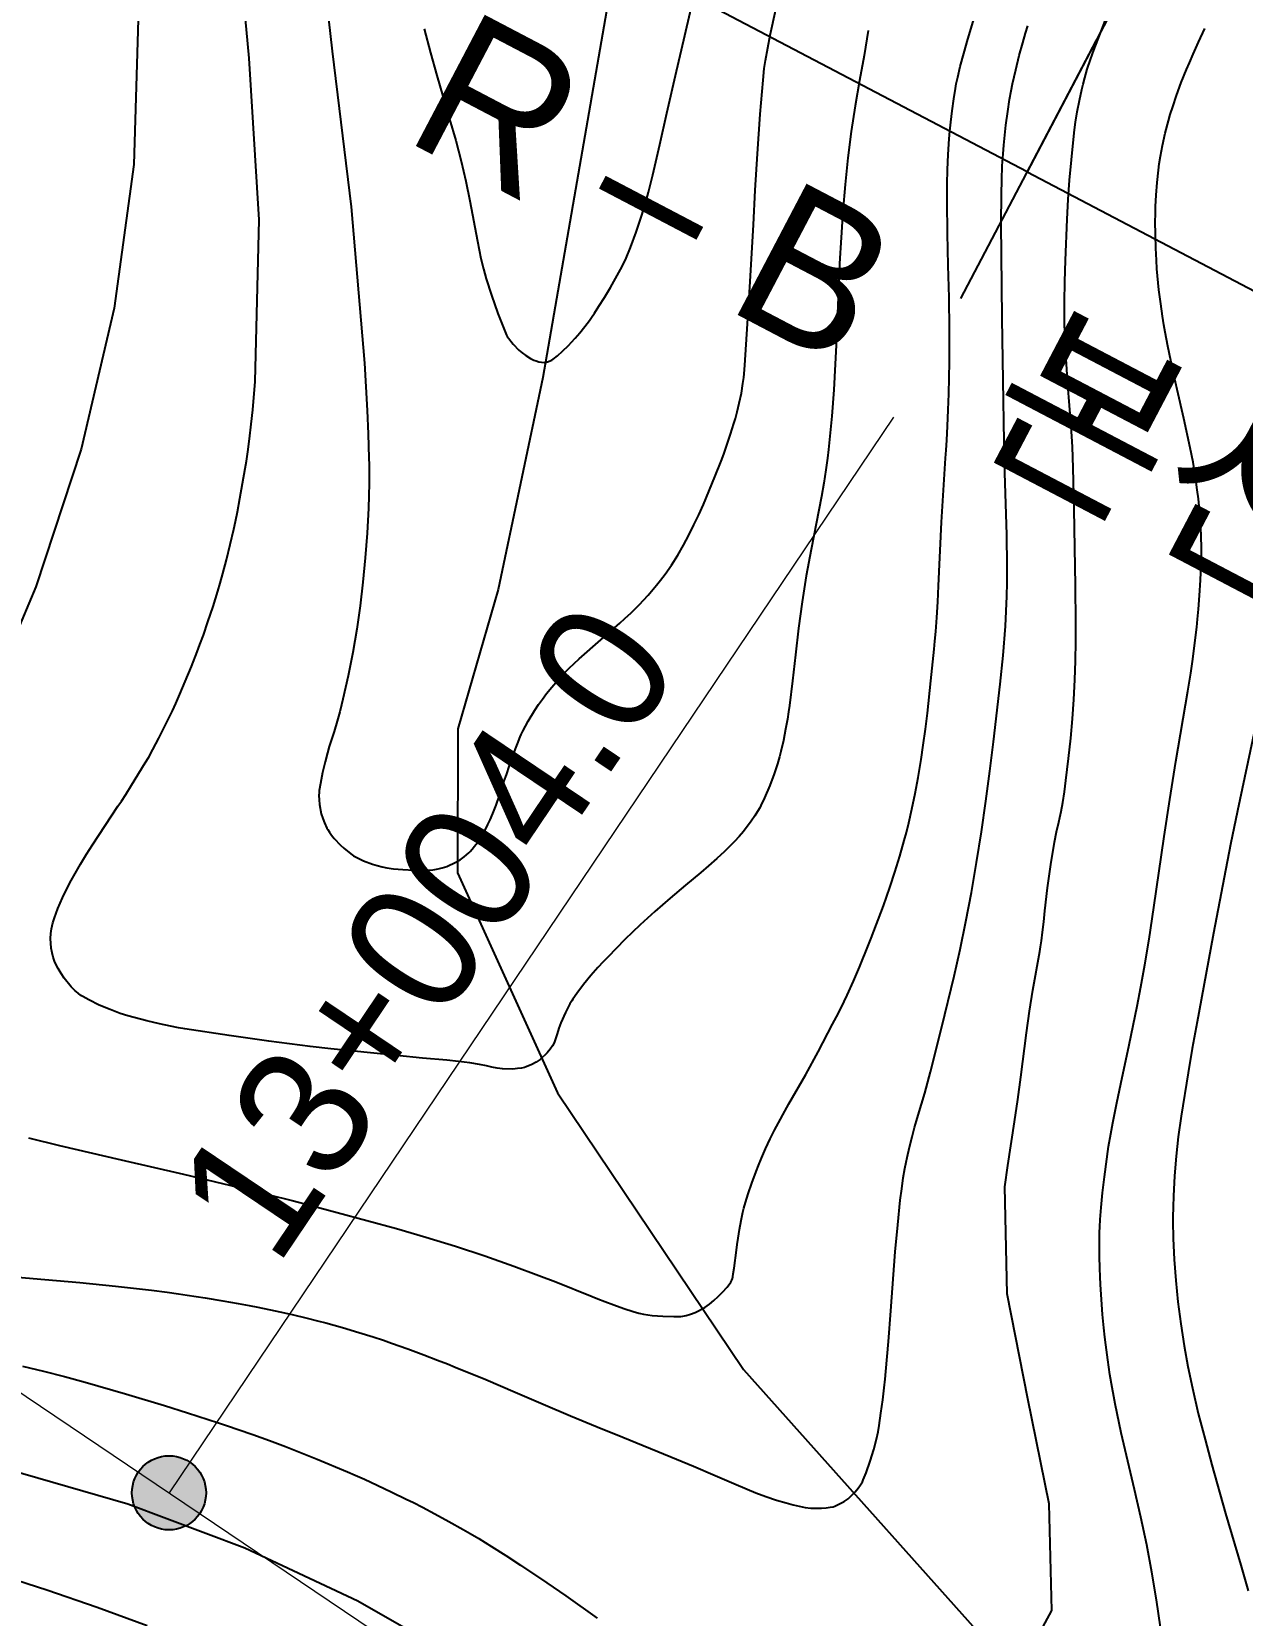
# Model space of a CAD drawing. Header units: millimetres. Extents: x 156921 to 159642, y 477538 to 479586.
# Drawn here: x 157448.98 to 157481.66, y 479178.38 to 479221.12 of the extents above; entities that cross this region are included whole.
import ezdxf
from ezdxf.enums import TextEntityAlignment as Align

# ---------------------------------------------------------------- set-up
doc = ezdxf.new("R2010")
doc.units = ezdxf.units.MM
doc.header["$MEASUREMENT"] = 0
doc.linetypes.add('CONT', pattern=[2, 1, 1])
for name, color, linetype, transparency in [('E0022112', 146, 'Continuous', 0.6), ('F0017111', 94, 'Continuous', 0.6), ('F0017114', 80, 'Continuous', 0.6)]:
    doc.layers.add(name, color=color, linetype=linetype, transparency=transparency)
doc.layers.add('WD_일반', color=7, linetype='Continuous')
doc.layers.add('평면선형_인출선&문자', color=7, linetype='Continuous')
doc.layers.add('평면-임시폴대', color=136, linetype='Continuous', lineweight=9)
doc.styles.add('HM 4_폴대', font='BAREUNDOTUMPRO1.TTF')
doc.styles.add('HM 6_일반문자', font='BAREUNDOTUMPRO1.TTF')
doc.styles.add('TB_TEXT', font='BAREUNDOTUMPRO1.TTF')

# ---------------------------------------------------------------- blocks, each defined once
blk = doc.blocks.new('WD-NOSE-MARK2')
at = {"color": 0}
blk.add_lwpolyline([(0, -3.859), (0, 4, 0.414214)], format="xyb", dxfattribs=at)
for points in [[(0, 0), (-24.5, 0)], [(0, 0), (24.5, 0)]]:
    blk.add_lwpolyline(points, dxfattribs=at)
at = {"color": 0, "lineweight": -3, "style": 'HM 6_일반문자'}
blk.add_attdef('ALIGNMENT1', text='', height=4, dxfattribs=at).set_placement((-2, -8.251), align=Align.BOTTOM_RIGHT)
blk.add_attdef('ALIGNMENT2', text='', height=4, dxfattribs=at).set_placement((2, -8.251), align=Align.BOTTOM_LEFT)
blk = doc.blocks.new('CZ-DOT', base_point=(301.612, -2477.484))
at = {"ltscale": 10, "transparency": 33554687}
h = blk.add_hatch(color=0, dxfattribs=at)
edge = h.paths.add_edge_path()
edge.add_arc((301.612, -2477.484), 1, 0, 360)
at = {"ltscale": 10}
blk.add_circle((301.612, -2477.484), 1, dxfattribs=at)

msp = doc.modelspace()

# ---------------------------------------------------------------- linework, layer by layer
at = {"layer": 'E0022112', "transparency": 33554521, "flags": 128}
for points in [[(157465.922, 479229.918), (157462.78, 479211.787), (157461.569, 479206.069), (157460.483, 479202.309)], [(157465.922, 479229.918), (157462.78, 479211.787), (157461.569, 479206.069), (157460.483, 479202.309)], [(157460.483, 479202.309), (157460.47, 479198.424), (157463.169, 479192.484), (157468.189, 479185.018), (157475.971, 479176.307), (157481.408, 479170.58), (157487.05, 479163.887), (157490.921, 479159.363)], [(157460.483, 479202.309), (157460.47, 479198.424), (157463.169, 479192.484), (157468.189, 479185.018), (157475.971, 479176.307), (157481.408, 479170.58), (157487.05, 479163.887), (157490.921, 479159.363)]]:
    msp.add_lwpolyline(points, dxfattribs=at)
at = {"layer": 'F0017111', "transparency": 33554521, "flags": 128}
for points in [[(157471.561, 479221.154), (157471.448, 479220.48), (157471.325, 479219.806), (157471.204, 479219.125), (157471.101, 479218.431), (157471.012, 479217.723), (157470.938, 479217.001), (157470.877, 479216.277), (157470.825, 479215.565), (157470.783, 479214.866), (157470.754, 479214.183), (157470.701, 479212.834), (157470.669, 479212.153), (157470.628, 479211.459), (157470.575, 479210.751), (157470.507, 479210.027), (157470.487, 479209.845), (157470.46, 479209.617), (157470.415, 479209.3), (157470.359, 479208.938), (157470.295, 479208.578), (157470.019, 479207.151), (157469.887, 479206.442), (157469.775, 479205.733), (157469.678, 479205.021), (157469.596, 479204.308), (157469.516, 479203.608), (157469.43, 479202.934), (157469.408, 479202.769), (157469.377, 479202.568), (157469.329, 479202.295), (157469.269, 479201.991), (157469.202, 479201.697), (157469.167, 479201.553), (157469.113, 479201.366), (157469.021, 479201.096), (157468.9, 479200.778), (157468.757, 479200.449), (157468.661, 479200.239), (157468.63, 479200.179), (157468.573, 479200.081), (157468.495, 479199.958), (157468.402, 479199.819), (157468.189, 479199.535), (157468.073, 479199.401), (157467.951, 479199.272), (157467.826, 479199.146), (157467.675, 479198.998), (157467.473, 479198.809), (157467.251, 479198.61), (157467.04, 479198.432), (157466.627, 479198.091), (157466.212, 479197.738), (157465.801, 479197.378), (157465.406, 479197.018), (157464.992, 479196.62), (157464.526, 479196.148), (157464.403, 479196.021), (157464.259, 479195.864), (157464.072, 479195.647), (157463.873, 479195.404), (157463.692, 479195.164), (157463.585, 479195.015), (157463.556, 479194.969), (157463.509, 479194.888), (157463.388, 479194.655), (157463.265, 479194.374), (157463.21, 479194.228), (157463.16, 479194.077), (157463.101, 479193.885), (157463.078, 479193.834), (157463.034, 479193.757), (157462.972, 479193.664), (157462.895, 479193.564), (157462.706, 479193.383), (157462.597, 479193.311), (157462.479, 479193.251), (157462.325, 479193.185), (157462.278, 479193.17), (157462.196, 479193.153), (157462.089, 479193.137), (157461.964, 479193.126), (157461.688, 479193.128), (157461.546, 479193.146), (157461.401, 479193.175), (157461.254, 479193.209), (157461.068, 479193.247), (157460.803, 479193.291), (157460.495, 479193.333), (157460.182, 479193.365), (157459.529, 479193.423), (157458.835, 479193.491), (157457.589, 479193.616), (157457.051, 479193.671), (157456.498, 479193.736), (157455.379, 479193.882), (157454.312, 479194.033), (157453.113, 479194.216), (157452.941, 479194.243), (157452.726, 479194.282), (157452.426, 479194.344), (157452.084, 479194.424), (157451.743, 479194.514), (157451.573, 479194.562), (157451.37, 479194.628), (157451.098, 479194.729), (157450.802, 479194.854), (157450.524, 479194.992), (157450.356, 479195.081), (157450.309, 479195.112), (157450.237, 479195.17), (157450.147, 479195.249), (157450.048, 479195.346), (157449.856, 479195.575), (157449.772, 479195.702), (157449.695, 479195.837), (157449.604, 479196.012), (157449.583, 479196.064), (157449.557, 479196.149), (157449.529, 479196.259), (157449.505, 479196.386), (157449.486, 479196.651), (157449.495, 479196.782), (157449.517, 479196.912), (157449.552, 479197.073), (157449.566, 479197.123), (157449.594, 479197.209), (157449.685, 479197.456), (157449.81, 479197.751), (157449.964, 479198.06), (157450.048, 479198.218), (157450.152, 479198.407), (157450.295, 479198.657), (157450.458, 479198.927), (157450.618, 479199.18), (157451.307, 479200.218), (157451.4, 479200.356), (157451.516, 479200.532), (157451.677, 479200.787), (157452.046, 479201.39), (157452.137, 479201.545), (157452.252, 479201.749), (157452.412, 479202.052), (157452.595, 479202.415), (157452.777, 479202.798), (157452.868, 479202.996), (157452.978, 479203.243), (157453.126, 479203.59), (157453.29, 479203.987), (157453.446, 479204.386), (157453.522, 479204.585), (157453.614, 479204.838), (157453.738, 479205.195), (157453.874, 479205.608), (157454.003, 479206.027), (157454.066, 479206.238), (157454.14, 479206.5), (157454.237, 479206.867), (157454.339, 479207.283), (157454.433, 479207.698), (157454.477, 479207.905), (157454.53, 479208.163), (157454.599, 479208.521), (157454.673, 479208.928), (157454.74, 479209.333), (157454.773, 479209.535), (157454.81, 479209.785), (157454.856, 479210.133), (157454.904, 479210.528), (157454.946, 479210.92), (157455.014, 479211.682), (157455.122, 479216.049), (157454.845, 479220.41), (157454.44, 479224.761)], [(157471.561, 479221.154), (157471.448, 479220.48), (157471.325, 479219.806), (157471.204, 479219.125), (157471.101, 479218.431), (157471.012, 479217.723), (157470.938, 479217.001), (157470.877, 479216.277), (157470.825, 479215.565), (157470.783, 479214.866), (157470.754, 479214.183), (157470.701, 479212.834), (157470.669, 479212.153), (157470.628, 479211.459), (157470.575, 479210.751), (157470.507, 479210.027), (157470.487, 479209.845), (157470.46, 479209.617), (157470.415, 479209.3), (157470.359, 479208.938), (157470.295, 479208.578), (157470.019, 479207.151), (157469.887, 479206.442), (157469.775, 479205.733), (157469.678, 479205.021), (157469.596, 479204.308), (157469.516, 479203.608), (157469.43, 479202.934), (157469.408, 479202.769), (157469.377, 479202.568), (157469.329, 479202.295), (157469.269, 479201.991), (157469.202, 479201.697), (157469.167, 479201.553), (157469.113, 479201.366), (157469.021, 479201.096), (157468.9, 479200.778), (157468.757, 479200.449), (157468.661, 479200.239), (157468.63, 479200.179), (157468.573, 479200.081), (157468.495, 479199.958), (157468.402, 479199.819), (157468.189, 479199.535), (157468.073, 479199.401), (157467.951, 479199.272), (157467.826, 479199.146), (157467.675, 479198.998), (157467.473, 479198.809), (157467.251, 479198.61), (157467.04, 479198.432), (157466.627, 479198.091), (157466.212, 479197.738), (157465.801, 479197.378), (157465.406, 479197.018), (157464.992, 479196.62), (157464.526, 479196.148), (157464.403, 479196.021), (157464.259, 479195.864), (157464.072, 479195.647), (157463.873, 479195.404), (157463.692, 479195.164), (157463.585, 479195.015), (157463.556, 479194.969), (157463.509, 479194.888), (157463.388, 479194.655), (157463.265, 479194.374), (157463.21, 479194.228), (157463.16, 479194.077), (157463.101, 479193.885), (157463.078, 479193.834), (157463.034, 479193.757), (157462.972, 479193.664), (157462.895, 479193.564), (157462.706, 479193.383), (157462.597, 479193.311), (157462.479, 479193.251), (157462.325, 479193.185), (157462.278, 479193.17), (157462.196, 479193.153), (157462.089, 479193.137), (157461.964, 479193.126), (157461.688, 479193.128), (157461.546, 479193.146), (157461.401, 479193.175), (157461.254, 479193.209), (157461.068, 479193.247), (157460.803, 479193.291), (157460.495, 479193.333), (157460.182, 479193.365), (157459.529, 479193.423), (157458.835, 479193.491), (157457.589, 479193.616), (157457.051, 479193.671), (157456.498, 479193.736), (157455.379, 479193.882), (157454.312, 479194.033), (157453.113, 479194.216), (157452.941, 479194.243), (157452.726, 479194.282), (157452.426, 479194.344), (157452.084, 479194.424), (157451.743, 479194.514), (157451.573, 479194.562), (157451.37, 479194.628), (157451.098, 479194.729), (157450.802, 479194.854), (157450.524, 479194.992), (157450.356, 479195.081), (157450.309, 479195.112), (157450.237, 479195.17), (157450.147, 479195.249), (157450.048, 479195.346), (157449.856, 479195.575), (157449.772, 479195.702), (157449.695, 479195.837), (157449.604, 479196.012), (157449.583, 479196.064), (157449.557, 479196.149), (157449.529, 479196.259), (157449.505, 479196.386), (157449.486, 479196.651), (157449.495, 479196.782), (157449.517, 479196.912), (157449.552, 479197.073), (157449.566, 479197.123), (157449.594, 479197.209), (157449.685, 479197.456), (157449.81, 479197.751), (157449.964, 479198.06), (157450.048, 479198.218), (157450.152, 479198.407), (157450.295, 479198.657), (157450.458, 479198.927), (157450.618, 479199.18), (157451.307, 479200.218), (157451.4, 479200.356), (157451.516, 479200.532), (157451.677, 479200.787), (157452.046, 479201.39), (157452.137, 479201.545), (157452.252, 479201.749), (157452.412, 479202.052), (157452.595, 479202.415), (157452.777, 479202.798), (157452.868, 479202.996), (157452.978, 479203.243), (157453.126, 479203.59), (157453.29, 479203.987), (157453.446, 479204.386), (157453.522, 479204.585), (157453.614, 479204.838), (157453.738, 479205.195), (157453.874, 479205.608), (157454.003, 479206.027), (157454.066, 479206.238), (157454.14, 479206.5), (157454.237, 479206.867), (157454.339, 479207.283), (157454.433, 479207.698), (157454.477, 479207.905), (157454.53, 479208.163), (157454.599, 479208.521), (157454.673, 479208.928), (157454.74, 479209.333), (157454.773, 479209.535), (157454.81, 479209.785), (157454.856, 479210.133), (157454.904, 479210.528), (157454.946, 479210.92), (157455.014, 479211.682), (157455.122, 479216.049), (157454.845, 479220.41), (157454.44, 479224.761)], [(157456.615, 479224.809), (157457.093, 479220.602), (157457.601, 479216.398), (157457.964, 479212.18), (157458.033, 479210.899), (157458.06, 479210.269), (157458.08, 479209.61), (157458.084, 479209.442), (157458.086, 479209.231), (157458.084, 479208.936), (157458.078, 479208.599), (157458.066, 479208.261), (157458.03, 479207.589), (157457.982, 479206.924), (157457.921, 479206.27), (157457.845, 479205.631), (157457.754, 479204.999), (157457.647, 479204.365), (157457.523, 479203.735), (157457.381, 479203.112), (157457.344, 479202.958), (157457.295, 479202.77), (157457.225, 479202.517), (157457.143, 479202.236), (157457.057, 479201.966), (157457.013, 479201.834), (157456.963, 479201.664), (157456.899, 479201.419), (157456.833, 479201.132), (157456.775, 479200.836), (157456.741, 479200.648), (157456.736, 479200.593), (157456.734, 479200.506), (157456.738, 479200.395), (157456.748, 479200.269), (157456.795, 479200.012), (157456.834, 479199.89), (157456.883, 479199.772), (157456.95, 479199.628), (157456.973, 479199.587), (157457.016, 479199.522), (157457.074, 479199.441), (157457.145, 479199.35), (157457.312, 479199.168), (157457.404, 479199.085), (157457.502, 479199.006), (157457.629, 479198.911), (157457.669, 479198.885), (157457.738, 479198.847), (157457.938, 479198.749), (157458.179, 479198.657), (157458.306, 479198.619), (157458.437, 479198.588), (157458.569, 479198.56), (157458.742, 479198.533), (157458.994, 479198.508), (157459.293, 479198.494), (157459.605, 479198.495), (157459.804, 479198.502), (157459.86, 479198.509), (157459.949, 479198.527), (157460.06, 479198.556), (157460.184, 479198.596), (157460.431, 479198.706), (157460.543, 479198.775), (157460.648, 479198.855), (157460.774, 479198.962), (157460.81, 479198.996), (157460.865, 479199.058), (157460.935, 479199.142), (157461.012, 479199.242), (157461.163, 479199.471), (157461.231, 479199.595), (157461.294, 479199.724), (157461.354, 479199.856), (157461.424, 479200.021), (157461.514, 479200.25), (157461.61, 479200.512), (157461.695, 479200.772), (157461.736, 479200.902), (157461.791, 479201.07), (157461.875, 479201.315), (157461.979, 479201.604), (157462.093, 479201.904), (157462.167, 479202.096), (157462.192, 479202.153), (157462.239, 479202.248), (157462.379, 479202.512), (157462.56, 479202.813), (157462.66, 479202.962), (157462.765, 479203.11), (157462.874, 479203.258), (157463.018, 479203.437), (157463.23, 479203.677), (157463.484, 479203.942), (157463.752, 479204.194), (157464.855, 479205.163), (157464.993, 479205.283), (157465.159, 479205.436), (157465.378, 479205.657), (157465.618, 479205.916), (157465.844, 479206.183), (157465.953, 479206.318), (157466.08, 479206.487), (157466.245, 479206.725), (157466.418, 479206.996), (157466.574, 479207.268), (157466.647, 479207.404), (157466.736, 479207.575), (157466.854, 479207.814), (157466.984, 479208.088), (157467.108, 479208.363), (157467.339, 479208.908), (157467.553, 479209.446), (157467.604, 479209.579), (157467.666, 479209.748), (157467.75, 479209.988), (157467.842, 479210.265), (157467.93, 479210.546), (157467.973, 479210.687), (157468.021, 479210.861), (157468.078, 479211.099), (157468.134, 479211.367), (157468.177, 479211.628), (157468.2, 479211.79), (157468.209, 479211.889), (157468.227, 479212.122), (157468.284, 479212.956), (157468.363, 479214.229), (157468.459, 479215.907), (157468.511, 479216.848), (157468.57, 479217.83), (157468.644, 479218.898), (157468.72, 479219.815), (157468.754, 479220.128), (157468.785, 479220.346), (157468.913, 479221.027), (157469.063, 479221.718)], [(157456.615, 479224.809), (157457.093, 479220.602), (157457.601, 479216.398), (157457.964, 479212.18), (157458.033, 479210.899), (157458.06, 479210.269), (157458.08, 479209.61), (157458.084, 479209.442), (157458.086, 479209.231), (157458.084, 479208.936), (157458.078, 479208.599), (157458.066, 479208.261), (157458.03, 479207.589), (157457.982, 479206.924), (157457.921, 479206.27), (157457.845, 479205.631), (157457.754, 479204.999), (157457.647, 479204.365), (157457.523, 479203.735), (157457.381, 479203.112), (157457.344, 479202.958), (157457.295, 479202.77), (157457.225, 479202.517), (157457.143, 479202.236), (157457.057, 479201.966), (157457.013, 479201.834), (157456.963, 479201.664), (157456.899, 479201.419), (157456.833, 479201.132), (157456.775, 479200.836), (157456.741, 479200.648), (157456.736, 479200.593), (157456.734, 479200.506), (157456.738, 479200.395), (157456.748, 479200.269), (157456.795, 479200.012), (157456.834, 479199.89), (157456.883, 479199.772), (157456.95, 479199.628), (157456.973, 479199.587), (157457.016, 479199.522), (157457.074, 479199.441), (157457.145, 479199.35), (157457.312, 479199.168), (157457.404, 479199.085), (157457.502, 479199.006), (157457.629, 479198.911), (157457.669, 479198.885), (157457.738, 479198.847), (157457.938, 479198.749), (157458.179, 479198.657), (157458.306, 479198.619), (157458.437, 479198.588), (157458.569, 479198.56), (157458.742, 479198.533), (157458.994, 479198.508), (157459.293, 479198.494), (157459.605, 479198.495), (157459.804, 479198.502), (157459.86, 479198.509), (157459.949, 479198.527), (157460.06, 479198.556), (157460.184, 479198.596), (157460.431, 479198.706), (157460.543, 479198.775), (157460.648, 479198.855), (157460.774, 479198.962), (157460.81, 479198.996), (157460.865, 479199.058), (157460.935, 479199.142), (157461.012, 479199.242), (157461.163, 479199.471), (157461.231, 479199.595), (157461.294, 479199.724), (157461.354, 479199.856), (157461.424, 479200.021), (157461.514, 479200.25), (157461.61, 479200.512), (157461.695, 479200.772), (157461.736, 479200.902), (157461.791, 479201.07), (157461.875, 479201.315), (157461.979, 479201.604), (157462.093, 479201.904), (157462.167, 479202.096), (157462.192, 479202.153), (157462.239, 479202.248), (157462.379, 479202.512), (157462.56, 479202.813), (157462.66, 479202.962), (157462.765, 479203.11), (157462.874, 479203.258), (157463.018, 479203.437), (157463.23, 479203.677), (157463.484, 479203.942), (157463.752, 479204.194), (157464.855, 479205.163), (157464.993, 479205.283), (157465.159, 479205.436), (157465.378, 479205.657), (157465.618, 479205.916), (157465.844, 479206.183), (157465.953, 479206.318), (157466.08, 479206.487), (157466.245, 479206.725), (157466.418, 479206.996), (157466.574, 479207.268), (157466.647, 479207.404), (157466.736, 479207.575), (157466.854, 479207.814), (157466.984, 479208.088), (157467.108, 479208.363), (157467.339, 479208.908), (157467.553, 479209.446), (157467.604, 479209.579), (157467.666, 479209.748), (157467.75, 479209.988), (157467.842, 479210.265), (157467.93, 479210.546), (157467.973, 479210.687), (157468.021, 479210.861), (157468.078, 479211.099), (157468.134, 479211.367), (157468.177, 479211.628), (157468.2, 479211.79), (157468.209, 479211.889), (157468.227, 479212.122), (157468.284, 479212.956), (157468.363, 479214.229), (157468.459, 479215.907), (157468.511, 479216.848), (157468.57, 479217.83), (157468.644, 479218.898), (157468.72, 479219.815), (157468.754, 479220.128), (157468.785, 479220.346), (157468.913, 479221.027), (157469.063, 479221.718)], [(157448.895, 479191.266), (157449.727, 479191.063), (157451.398, 479190.677), (157453.08, 479190.288), (157454.765, 479189.887), (157456.012, 479189.578), (157456.519, 479189.446), (157457.224, 479189.258), (157458.824, 479188.819), (157459.62, 479188.589), (157460.418, 479188.343), (157461.211, 479188.082), (157461.993, 479187.807), (157462.666, 479187.558), (157463.131, 479187.379), (157464.107, 479186.984), (157464.261, 479186.921), (157464.445, 479186.849), (157464.69, 479186.759), (157464.958, 479186.666), (157465.21, 479186.586), (157465.363, 479186.541), (157465.411, 479186.529), (157465.493, 479186.514), (157465.73, 479186.478), (157466.013, 479186.453), (157466.311, 479186.447), (157466.503, 479186.449), (157466.558, 479186.456), (157466.647, 479186.477), (157466.76, 479186.511), (157466.887, 479186.558), (157467.148, 479186.692), (157467.272, 479186.778), (157467.391, 479186.878), (157467.508, 479186.984), (157467.627, 479187.101), (157467.751, 479187.239), (157467.849, 479187.372), (157467.878, 479187.427), (157467.893, 479187.473), (157467.902, 479187.516), (157467.915, 479187.595), (157467.938, 479187.75), (157468.002, 479188.238), (157468.021, 479188.387), (157468.046, 479188.563), (157468.083, 479188.793), (157468.129, 479189.04), (157468.177, 479189.267), (157468.203, 479189.376), (157468.244, 479189.525), (157468.317, 479189.758), (157468.416, 479190.045), (157468.533, 479190.362), (157468.597, 479190.527), (157468.676, 479190.721), (157468.786, 479190.972), (157468.91, 479191.239), (157469.033, 479191.481), (157469.418, 479192.185), (157469.871, 479192.981), (157470.209, 479193.595), (157470.598, 479194.335), (157470.702, 479194.536), (157470.825, 479194.782), (157470.986, 479195.121), (157471.16, 479195.501), (157471.321, 479195.873), (157471.398, 479196.057), (157471.496, 479196.298), (157471.637, 479196.656), (157471.969, 479197.535), (157472.054, 479197.766), (157472.153, 479198.05), (157472.28, 479198.439), (157472.413, 479198.874), (157472.532, 479199.298), (157472.588, 479199.507), (157472.653, 479199.77), (157472.737, 479200.14), (157472.825, 479200.567), (157472.905, 479200.997), (157472.942, 479201.213), (157472.986, 479201.484), (157473.043, 479201.863), (157473.103, 479202.299), (157473.156, 479202.735), (157473.253, 479203.604), (157473.339, 479204.46), (157473.36, 479204.672), (157473.382, 479204.938), (157473.41, 479205.311), (157473.437, 479205.737), (157473.459, 479206.164), (157473.539, 479207.885), (157473.587, 479208.75), (157473.645, 479209.615), (157473.661, 479209.832), (157473.679, 479210.102), (157473.699, 479210.481), (157473.718, 479210.914), (157473.732, 479211.347), (157473.748, 479212.214), (157473.75, 479213.082), (157473.74, 479213.948), (157473.72, 479214.815), (157473.7, 479215.679), (157473.688, 479216.539), (157473.686, 479216.753), (157473.688, 479217.02), (157473.699, 479217.391), (157473.718, 479217.813), (157473.747, 479218.232), (157473.764, 479218.441), (157473.787, 479218.683), (157473.822, 479218.989), (157473.865, 479219.309), (157473.912, 479219.588), (157473.936, 479219.718), (157473.976, 479219.899), (157474.044, 479220.182), (157474.136, 479220.534), (157474.245, 479220.922), (157474.472, 479221.671)], [(157451.855, 479221.449), (157451.735, 479217.541), (157451.205, 479213.666), (157450.311, 479209.859), (157449.09, 479206.143), (157447.571, 479202.539)], [(157448.399, 479187.529), (157449.335, 479187.445), (157450.28, 479187.361), (157451.242, 479187.267), (157451.727, 479187.215), (157452.211, 479187.157), (157452.635, 479187.103), (157452.938, 479187.062), (157453.18, 479187.026), (157453.662, 479186.952), (157454.14, 479186.873), (157454.556, 479186.801), (157454.85, 479186.746), (157455.084, 479186.7), (157455.55, 479186.604), (157456.011, 479186.501), (157456.411, 479186.406), (157456.695, 479186.335), (157456.919, 479186.275), (157457.367, 479186.15), (157457.812, 479186.018), (157458.199, 479185.896), (157458.474, 479185.805), (157458.693, 479185.729), (157459.128, 479185.574), (157459.56, 479185.415), (157459.935, 479185.273), (157460.201, 479185.169), (157460.412, 479185.084), (157461.239, 479184.746), (157462.028, 479184.409), (157462.788, 479184.079), (157463.527, 479183.764), (157464.243, 479183.466), (157464.936, 479183.187), (157466.235, 479182.663), (157466.842, 479182.409), (157467.428, 479182.158), (157467.992, 479181.916), (157468.529, 479181.691), (157468.799, 479181.588), (157469.083, 479181.493), (157469.343, 479181.415), (157469.537, 479181.365), (157469.698, 479181.328), (157469.856, 479181.297), (157470.008, 479181.278), (157470.295, 479181.272), (157470.423, 479181.283), (157470.531, 479181.299), (157470.611, 479181.315), (157470.657, 479181.33), (157470.801, 479181.397), (157470.912, 479181.457), (157471.016, 479181.53), (157471.205, 479181.713), (157471.286, 479181.814), (157471.352, 479181.908), (157471.4, 479181.986), (157471.426, 479182.037), (157471.502, 479182.23), (157471.615, 479182.541), (157471.71, 479182.857), (157471.782, 479183.136), (157471.824, 479183.339), (157471.85, 479183.502), (157471.902, 479183.839), (157471.949, 479184.195), (157471.988, 479184.519), (157472.014, 479184.761), (157472.033, 479184.963), (157472.105, 479185.775), (157472.168, 479186.599), (157472.289, 479188.195), (157472.354, 479188.925), (157472.423, 479189.586), (157472.462, 479189.893), (157472.506, 479190.188), (157472.548, 479190.439), (157472.582, 479190.611), (157472.611, 479190.743), (157472.673, 479191.014), (157472.743, 479191.294), (157472.811, 479191.545), (157472.864, 479191.731), (157472.911, 479191.883), (157473.085, 479192.478), (157473.239, 479193.049), (157473.548, 479194.269), (157473.878, 479195.635), (157474.04, 479196.354), (157474.196, 479197.105), (157474.345, 479197.888), (157474.484, 479198.701), (157474.614, 479199.528), (157474.732, 479200.355), (157474.84, 479201.169), (157474.938, 479201.96), (157475.119, 479203.51), (157475.199, 479204.288), (157475.26, 479205.081), (157475.282, 479205.484), (157475.298, 479205.889), (157475.307, 479206.247), (157475.309, 479206.504), (157475.308, 479206.712), (157475.297, 479207.544), (157475.273, 479208.382), (157475.246, 479209.22), (157475.227, 479210.051), (157475.197, 479211.71), (157475.171, 479213.396), (157475.152, 479215.101), (157475.147, 479215.935), (157475.153, 479216.735), (157475.162, 479217.123), (157475.178, 479217.503), (157475.198, 479217.831), (157475.216, 479218.061), (157475.234, 479218.242), (157475.274, 479218.605), (157475.325, 479218.971), (157475.376, 479219.294), (157475.419, 479219.526), (157475.457, 479219.713), (157475.54, 479220.092), (157475.636, 479220.481), (157475.728, 479220.827), (157475.802, 479221.08), (157475.867, 479221.286)], [(157448.399, 479187.529), (157449.335, 479187.445), (157450.28, 479187.361), (157451.242, 479187.267), (157451.727, 479187.215), (157452.211, 479187.157), (157452.635, 479187.103), (157452.938, 479187.062), (157453.18, 479187.026), (157453.662, 479186.952), (157454.14, 479186.873), (157454.556, 479186.801), (157454.85, 479186.746), (157455.084, 479186.7), (157455.55, 479186.604), (157456.011, 479186.501), (157456.411, 479186.406), (157456.695, 479186.335), (157456.919, 479186.275), (157457.367, 479186.15), (157457.812, 479186.018), (157458.199, 479185.896), (157458.474, 479185.805), (157458.693, 479185.729), (157459.128, 479185.574), (157459.56, 479185.415), (157459.935, 479185.273), (157460.201, 479185.169), (157460.412, 479185.084), (157461.239, 479184.746), (157462.028, 479184.409), (157462.788, 479184.079), (157463.527, 479183.764), (157464.243, 479183.466), (157464.936, 479183.187), (157466.235, 479182.663), (157466.842, 479182.409), (157467.428, 479182.158), (157467.992, 479181.916), (157468.529, 479181.691), (157468.799, 479181.588), (157469.083, 479181.493), (157469.343, 479181.415), (157469.537, 479181.365), (157469.698, 479181.328), (157469.856, 479181.297), (157470.008, 479181.278), (157470.295, 479181.272), (157470.423, 479181.283), (157470.531, 479181.299), (157470.611, 479181.315), (157470.657, 479181.33), (157470.801, 479181.397), (157470.912, 479181.457), (157471.016, 479181.53), (157471.205, 479181.713), (157471.286, 479181.814), (157471.352, 479181.908), (157471.4, 479181.986), (157471.426, 479182.037), (157471.502, 479182.23), (157471.615, 479182.541), (157471.71, 479182.857), (157471.782, 479183.136), (157471.824, 479183.339), (157471.85, 479183.502), (157471.902, 479183.839), (157471.949, 479184.195), (157471.988, 479184.519), (157472.014, 479184.761), (157472.033, 479184.963), (157472.105, 479185.775), (157472.168, 479186.599), (157472.289, 479188.195), (157472.354, 479188.925), (157472.423, 479189.586), (157472.462, 479189.893), (157472.506, 479190.188), (157472.548, 479190.439), (157472.582, 479190.611), (157472.611, 479190.743), (157472.673, 479191.014), (157472.743, 479191.294), (157472.811, 479191.545), (157472.864, 479191.731), (157472.911, 479191.883), (157473.085, 479192.478), (157473.239, 479193.049), (157473.548, 479194.269), (157473.878, 479195.635), (157474.04, 479196.354), (157474.196, 479197.105), (157474.345, 479197.888), (157474.484, 479198.701), (157474.614, 479199.528), (157474.732, 479200.355), (157474.84, 479201.169), (157474.938, 479201.96), (157475.119, 479203.51), (157475.199, 479204.288), (157475.26, 479205.081), (157475.282, 479205.484), (157475.298, 479205.889), (157475.307, 479206.247), (157475.309, 479206.504), (157475.308, 479206.712), (157475.297, 479207.544), (157475.273, 479208.382), (157475.246, 479209.22), (157475.227, 479210.051), (157475.197, 479211.71), (157475.171, 479213.396), (157475.152, 479215.101), (157475.147, 479215.935), (157475.153, 479216.735), (157475.162, 479217.123), (157475.178, 479217.503), (157475.198, 479217.831), (157475.216, 479218.061), (157475.234, 479218.242), (157475.274, 479218.605), (157475.325, 479218.971), (157475.376, 479219.294), (157475.419, 479219.526), (157475.457, 479219.713), (157475.54, 479220.092), (157475.636, 479220.481), (157475.728, 479220.827), (157475.802, 479221.08), (157475.867, 479221.286)], [(157479.449, 479178.06), (157479.342, 479178.802), (157479.218, 479179.545), (157479.076, 479180.288), (157478.917, 479181.033), (157478.745, 479181.783), (157478.564, 479182.541), (157478.387, 479183.309), (157478.224, 479184.089), (157478.185, 479184.285), (157478.14, 479184.532), (157478.083, 479184.881), (157478.022, 479185.282), (157477.969, 479185.686), (157477.944, 479185.889), (157477.917, 479186.143), (157477.885, 479186.498), (157477.854, 479186.905), (157477.831, 479187.311), (157477.821, 479187.515), (157477.812, 479187.755), (157477.805, 479188.07), (157477.802, 479188.407), (157477.805, 479188.717), (157477.808, 479188.865), (157477.819, 479189.069), (157477.844, 479189.387), (157477.883, 479189.781), (157477.934, 479190.215), (157478.048, 479191.032), (157478.103, 479191.374), (157478.158, 479191.671), (157478.265, 479192.21), (157478.373, 479192.726), (157478.599, 479193.776), (157478.818, 479194.82), (157478.921, 479195.348), (157479.027, 479195.935), (157479.14, 479196.63), (157479.266, 479197.483), (157479.544, 479199.405), (157479.698, 479200.405), (157479.866, 479201.423), (157480.185, 479203.322), (157480.221, 479203.54), (157480.263, 479203.812), (157480.317, 479204.191), (157480.374, 479204.625), (157480.425, 479205.056), (157480.449, 479205.272), (157480.474, 479205.538), (157480.503, 479205.905), (157480.529, 479206.319), (157480.546, 479206.726), (157480.553, 479206.927), (157480.554, 479207.178), (157480.545, 479207.527), (157480.525, 479207.924), (157480.491, 479208.319), (157480.471, 479208.515), (157480.441, 479208.761), (157480.391, 479209.106), (157480.325, 479209.501), (157480.249, 479209.896), (157480.082, 479210.685), (157479.901, 479211.469), (157479.854, 479211.664), (157479.799, 479211.908), (157479.726, 479212.247), (157479.647, 479212.633), (157479.575, 479213.017), (157479.54, 479213.209), (157479.501, 479213.448), (157479.454, 479213.78), (157479.407, 479214.158), (157479.37, 479214.534), (157479.353, 479214.721), (157479.337, 479214.954), (157479.321, 479215.277), (157479.31, 479215.644), (157479.308, 479216.007), (157479.309, 479216.188), (157479.316, 479216.41), (157479.332, 479216.715), (157479.359, 479217.057), (157479.396, 479217.39), (157479.416, 479217.555), (157479.449, 479217.762), (157479.504, 479218.052), (157479.578, 479218.384), (157479.665, 479218.718), (157479.712, 479218.885), (157479.777, 479219.097), (157479.881, 479219.399), (157480.01, 479219.75), (157480.153, 479220.107), (157480.228, 479220.287), (157480.327, 479220.515), (157480.473, 479220.84), (157480.648, 479221.214)], [(157479.449, 479178.06), (157479.342, 479178.802), (157479.218, 479179.545), (157479.076, 479180.288), (157478.917, 479181.033), (157478.745, 479181.783), (157478.564, 479182.541), (157478.387, 479183.309), (157478.224, 479184.089), (157478.185, 479184.285), (157478.14, 479184.532), (157478.083, 479184.881), (157478.022, 479185.282), (157477.969, 479185.686), (157477.944, 479185.889), (157477.917, 479186.143), (157477.885, 479186.498), (157477.854, 479186.905), (157477.831, 479187.311), (157477.821, 479187.515), (157477.812, 479187.755), (157477.805, 479188.07), (157477.802, 479188.407), (157477.805, 479188.717), (157477.808, 479188.865), (157477.819, 479189.069), (157477.844, 479189.387), (157477.883, 479189.781), (157477.934, 479190.215), (157478.048, 479191.032), (157478.103, 479191.374), (157478.158, 479191.671), (157478.265, 479192.21), (157478.373, 479192.726), (157478.599, 479193.776), (157478.818, 479194.82), (157478.921, 479195.348), (157479.027, 479195.935), (157479.14, 479196.63), (157479.266, 479197.483), (157479.544, 479199.405), (157479.698, 479200.405), (157479.866, 479201.423), (157480.185, 479203.322), (157480.221, 479203.54), (157480.263, 479203.812), (157480.317, 479204.191), (157480.374, 479204.625), (157480.425, 479205.056), (157480.449, 479205.272), (157480.474, 479205.538), (157480.503, 479205.905), (157480.529, 479206.319), (157480.546, 479206.726), (157480.553, 479206.927), (157480.554, 479207.178), (157480.545, 479207.527), (157480.525, 479207.924), (157480.491, 479208.319), (157480.471, 479208.515), (157480.441, 479208.761), (157480.391, 479209.106), (157480.325, 479209.501), (157480.249, 479209.896), (157480.082, 479210.685), (157479.901, 479211.469), (157479.854, 479211.664), (157479.799, 479211.908), (157479.726, 479212.247), (157479.647, 479212.633), (157479.575, 479213.017), (157479.54, 479213.209), (157479.501, 479213.448), (157479.454, 479213.78), (157479.407, 479214.158), (157479.37, 479214.534), (157479.353, 479214.721), (157479.337, 479214.954), (157479.321, 479215.277), (157479.31, 479215.644), (157479.308, 479216.007), (157479.309, 479216.188), (157479.316, 479216.41), (157479.332, 479216.715), (157479.359, 479217.057), (157479.396, 479217.39), (157479.416, 479217.555), (157479.449, 479217.762), (157479.504, 479218.052), (157479.578, 479218.384), (157479.665, 479218.718), (157479.712, 479218.885), (157479.777, 479219.097), (157479.881, 479219.399), (157480.01, 479219.75), (157480.153, 479220.107), (157480.228, 479220.287), (157480.327, 479220.515), (157480.473, 479220.84), (157480.648, 479221.214)], [(157481.997, 479202.297), (157481.526, 479200.092), (157481.341, 479199.187), (157481.167, 479198.292), (157480.88, 479196.791), (157480.67, 479195.668), (157480.434, 479194.399), (157480.301, 479193.678), (157480.191, 479193.027), (157480.006, 479191.851), (157479.929, 479191.301), (157479.87, 479190.773), (157479.826, 479190.244), (157479.796, 479189.691), (157479.787, 479189.409), (157479.784, 479189.125), (157479.784, 479188.877), (157479.787, 479188.698), (157479.792, 479188.556), (157479.819, 479187.986), (157479.861, 479187.42), (157479.92, 479186.846), (157479.996, 479186.25), (157480.085, 479185.66), (157480.184, 479185.101), (157480.307, 479184.512), (157480.467, 479183.834), (157480.649, 479183.126), (157480.833, 479182.448), (157481.206, 479181.13), (157481.614, 479179.736), (157481.811, 479179.045)], [(157448.336, 479182.328), (157451.574, 479181.389), (157454.729, 479180.205), (157457.782, 479178.777), (157460.709, 479177.105)], [(157448.336, 479182.328), (157451.574, 479181.389), (157454.729, 479180.205), (157457.782, 479178.777), (157460.709, 479177.105)], [(157452.099, 479178.095), (157450.75, 479178.598), (157449.388, 479179.065), (157448.015, 479179.5)]]:
    msp.add_lwpolyline(points, dxfattribs=at)
at = {"layer": 'F0017114', "transparency": 33554521, "flags": 128}
for points in [[(157459.577, 479221.205), (157459.743, 479220.557), (157459.912, 479219.945), (157460.258, 479218.763), (157460.426, 479218.185), (157460.573, 479217.628), (157460.701, 479217.086), (157460.808, 479216.555), (157461.012, 479215.471), (157461.105, 479215.006), (157461.17, 479214.725), (157461.25, 479214.454), (157461.391, 479214.017), (157461.563, 479213.521), (157461.651, 479213.29), (157461.74, 479213.071), (157461.796, 479212.937), (157461.816, 479212.9), (157461.855, 479212.841), (157461.908, 479212.768), (157461.974, 479212.686), (157462.132, 479212.525), (157462.221, 479212.453), (157462.317, 479212.386), (157462.442, 479212.305), (157462.476, 479212.286), (157462.529, 479212.262), (157462.596, 479212.237), (157462.669, 479212.215), (157462.81, 479212.195), (157462.871, 479212.202), (157462.927, 479212.22), (157462.994, 479212.249), (157463.015, 479212.262), (157463.054, 479212.288), (157463.168, 479212.376), (157463.31, 479212.5), (157463.467, 479212.657), (157463.549, 479212.743), (157463.646, 479212.849), (157463.772, 479212.996), (157463.907, 479213.163), (157464.031, 479213.327), (157464.09, 479213.409), (157464.17, 479213.526), (157464.291, 479213.714), (157464.439, 479213.952), (157464.599, 479214.221), (157464.872, 479214.701), (157464.964, 479214.877), (157465.027, 479215.009), (157465.142, 479215.297), (157465.294, 479215.717), (157465.44, 479216.146), (157465.539, 479216.461), (157465.629, 479216.791), (157465.746, 479217.262), (157465.935, 479218.083), (157466.12, 479218.929), (157466.382, 479220.058), (157466.583, 479220.906), (157466.781, 479221.758)], [(157475.163, 479176.025), (157476.512, 479178.514), (157476.445, 479181.393), (157475.871, 479184.226), (157475.311, 479187.062), (157475.244, 479189.943), (157475.328, 479190.522), (157475.509, 479191.705), (157475.595, 479192.303), (157475.676, 479192.905), (157475.833, 479194.107), (157475.915, 479194.692), (157476.005, 479195.253), (157476.187, 479196.297), (157476.208, 479196.421), (157476.234, 479196.583), (157476.266, 479196.82), (157476.3, 479197.102), (157476.33, 479197.399), (157476.397, 479198.014), (157476.486, 479198.647), (157476.589, 479199.254), (157476.644, 479199.531), (157476.701, 479199.791), (157476.731, 479199.916), (157476.765, 479200.08), (157476.809, 479200.322), (157476.855, 479200.61), (157476.896, 479200.913), (157476.968, 479201.508), (157477.028, 479202.053), (157477.075, 479202.574), (157477.109, 479203.101), (157477.133, 479203.628), (157477.15, 479204.147), (157477.159, 479204.661), (157477.162, 479205.167), (157477.153, 479206.175), (157477.138, 479207.196), (157477.119, 479208.248), (157477.094, 479209.35), (157477.073, 479209.916), (157477.037, 479210.481), (157476.947, 479211.596), (157476.906, 479212.149), (157476.876, 479212.705), (157476.857, 479213.263), (157476.853, 479213.822), (157476.861, 479214.385), (157476.88, 479214.952), (157476.927, 479216.063), (157476.955, 479216.597), (157476.992, 479217.114), (157477.043, 479217.666), (157477.111, 479218.304), (157477.13, 479218.474), (157477.157, 479218.681), (157477.202, 479218.959), (157477.258, 479219.267), (157477.322, 479219.562), (157477.356, 479219.706), (157477.402, 479219.881), (157477.471, 479220.116), (157477.556, 479220.376), (157477.647, 479220.625), (157478.066, 479221.697)], [(157448.734, 479185.107), (157449.302, 479184.971), (157449.864, 479184.826), (157450.421, 479184.675), (157451.512, 479184.36), (157452.56, 479184.042), (157453.182, 479183.846), (157454.022, 479183.575), (157454.26, 479183.498), (157454.552, 479183.4), (157454.951, 479183.261), (157455.398, 479183.1), (157455.834, 479182.937), (157456.682, 479182.601), (157457.507, 479182.254), (157457.71, 479182.166), (157457.961, 479182.054), (157458.308, 479181.895), (157458.702, 479181.709), (157459.09, 479181.52), (157459.283, 479181.424), (157459.524, 479181.302), (157459.859, 479181.125), (157460.241, 479180.917), (157460.621, 479180.703), (157460.811, 479180.594), (157461.05, 479180.452), (157461.39, 479180.243), (157461.781, 479179.995), (157462.177, 479179.734), (157462.88, 479179.26), (157463.395, 479178.906), (157464.241, 479178.309)]]:
    msp.add_lwpolyline(points, dxfattribs=at)
at = {"layer": 'WD_일반', "color": 14, "linetype": 'CONT', "ltscale": 5, "flags": 128}
msp.add_lwpolyline([(157491.183, 479246.547), (157475.853, 479217.339)], dxfattribs=at)
at = {"layer": '평면-임시폴대', "linetype": 'ByBlock', "ltscale": 10}
msp.add_line((157472.24, 479210.717), (157452.686, 479181.689), dxfattribs=at)
at = {"layer": '평면-임시폴대', "linetype": 'CONT', "flags": 128}
msp.add_lwpolyline([(157265.079, 479308.061), (157607.161, 479077.634), (157607.589, 479077.346), (157608.022, 479077.054), (157608.455, 479076.763), (157608.888, 479076.472), (157609.321, 479076.181), (157609.755, 479075.89), (157610.188, 479075.599), (157610.621, 479075.308), (157611.055, 479075.018), (157611.488, 479074.727), (157611.922, 479074.437), (157612.355, 479074.147), (157612.789, 479073.856), (157613.223, 479073.566), (157613.657, 479073.276), (157614.091, 479072.986), (157614.525, 479072.697), (157614.959, 479072.407), (157615.393, 479072.118), (157615.827, 479071.828), (157616.261, 479071.539), (157616.696, 479071.25), (157617.13, 479070.96), (157617.565, 479070.671), (157617.999, 479070.383), (157618.434, 479070.094), (157618.869, 479069.805), (157619.303, 479069.517), (157619.738, 479069.228), (157620.173, 479068.94), (157620.608, 479068.652), (157621.043, 479068.363), (157621.479, 479068.075), (157621.914, 479067.788), (157622.349, 479067.5), (157622.784, 479067.212), (157623.22, 479066.924), (157623.655, 479066.637), (157624.091, 479066.35), (157624.527, 479066.062), (157624.962, 479065.775), (157625.398, 479065.488), (157625.834, 479065.201), (157626.27, 479064.914), (157626.706, 479064.628), (157627.142, 479064.341), (157627.578, 479064.055), (157628.015, 479063.768), (157628.451, 479063.482), (157628.887, 479063.196), (157629.324, 479062.91), (157629.76, 479062.624), (157630.197, 479062.338), (157630.633, 479062.052), (157631.07, 479061.767), (157631.507, 479061.481), (157631.944, 479061.196), (157632.381, 479060.91), (157632.818, 479060.625), (157633.255, 479060.34), (157633.692, 479060.055), (157634.129, 479059.77), (157634.567, 479059.486), (157635.004, 479059.201), (157635.441, 479058.917), (157635.879, 479058.632), (157636.317, 479058.348), (157636.754, 479058.064), (157637.192, 479057.779), (157637.63, 479057.496), (157638.068, 479057.212), (157638.506, 479056.928), (157638.944, 479056.644), (157639.382, 479056.361), (157639.82, 479056.077), (157640.258, 479055.794), (157640.696, 479055.511), (157641.135, 479055.228), (157641.573, 479054.945), (157642.012, 479054.662), (157642.45, 479054.379), (157642.889, 479054.096), (157643.328, 479053.814), (157643.767, 479053.531), (157644.205, 479053.249), (157644.644, 479052.967), (157645.083, 479052.685), (157645.522, 479052.403), (157645.962, 479052.121), (157646.401, 479051.839), (157646.84, 479051.557), (157647.279, 479051.276), (157647.719, 479050.994), (157648.158, 479050.713), (157648.598, 479050.432), (157649.038, 479050.151), (157649.477, 479049.87), (157649.917, 479049.589), (157650.357, 479049.308), (157650.797, 479049.027), (157651.237, 479048.747), (157651.677, 479048.466), (157652.117, 479048.186), (157652.557, 479047.905), (157652.998, 479047.625), (157653.438, 479047.345), (157653.878, 479047.065), (157654.319, 479046.786), (157654.759, 479046.506), (157655.2, 479046.226), (157655.641, 479045.947), (157656.081, 479045.667), (157656.522, 479045.388), (157656.963, 479045.109), (157657.404, 479044.83), (157657.845, 479044.551), (157658.286, 479044.272), (157658.727, 479043.994), (157659.169, 479043.715), (157659.61, 479043.436), (157660.051, 479043.158), (157660.493, 479042.88), (157660.934, 479042.602), (157661.376, 479042.324), (157661.818, 479042.046), (157662.259, 479041.768), (157662.701, 479041.49), (157663.143, 479041.213), (157663.585, 479040.935), (157664.027, 479040.658), (157664.469, 479040.38), (157664.911, 479040.103), (157665.353, 479039.826), (157665.796, 479039.549), (157666.238, 479039.272), (157666.681, 479038.996), (157667.123, 479038.719), (157667.566, 479038.443), (157668.008, 479038.166), (157668.451, 479037.89), (157668.894, 479037.614), (157669.337, 479037.338), (157669.779, 479037.062), (157670.222, 479036.786), (157670.666, 479036.51), (157671.109, 479036.235), (157671.552, 479035.959), (157671.995, 479035.684), (157672.438, 479035.408), (157672.882, 479035.133), (157673.325, 479034.858), (157673.769, 479034.583), (157674.212, 479034.308), (157674.656, 479034.034), (157675.1, 479033.759), (157675.544, 479033.485), (157675.987, 479033.21), (157676.431, 479032.936), (157676.875, 479032.662), (157677.32, 479032.388), (157677.764, 479032.114), (157678.208, 479031.84), (157678.652, 479031.566), (157679.097, 479031.293), (157679.541, 479031.019), (157679.985, 479030.746), (157680.43, 479030.472), (157680.875, 479030.199), (157681.319, 479029.926), (157681.764, 479029.653), (157682.209, 479029.38), (157682.654, 479029.108), (157683.099, 479028.835), (157683.544, 479028.563), (157683.989, 479028.29), (157684.434, 479028.018), (157684.879, 479027.746), (157685.325, 479027.474), (157685.77, 479027.202), (157686.216, 479026.93), (157686.661, 479026.658), (157687.107, 479026.387), (157687.552, 479026.115), (157687.998, 479025.844), (157688.444, 479025.572), (157688.89, 479025.301), (157689.336, 479025.03), (157689.782, 479024.759), (157690.228, 479024.488), (157690.674, 479024.218), (157691.12, 479023.947), (157691.566, 479023.676), (157692.012, 479023.406), (157692.459, 479023.136), (157692.905, 479022.866), (157693.352, 479022.596), (157693.798, 479022.326), (157694.245, 479022.056), (157694.692, 479021.786), (157695.139, 479021.517), (157695.586, 479021.247), (157696.032, 479020.978), (157696.479, 479020.708), (157696.927, 479020.439), (157697.374, 479020.17), (157697.821, 479019.901), (157698.268, 479019.632), (157698.715, 479019.364), (157699.163, 479019.095), (157699.61, 479018.827), (157700.058, 479018.558), (157700.505, 479018.29), (157700.953, 479018.022), (157701.401, 479017.754), (157701.849, 479017.486), (157702.297, 479017.218), (157702.745, 479016.95), (157703.193, 479016.683), (157703.641, 479016.415), (157704.089, 479016.148), (157704.537, 479015.881), (157704.985, 479015.613), (157705.434, 479015.346), (157705.882, 479015.079), (157706.33, 479014.813), (157706.779, 479014.546), (157707.228, 479014.279), (157707.676, 479014.013), (157708.125, 479013.747), (157708.574, 479013.48), (157709.023, 479013.214), (157709.472, 479012.948), (157709.921, 479012.682), (157710.37, 479012.416), (157710.819, 479012.151), (157711.268, 479011.885), (157711.717, 479011.62), (157712.167, 479011.354), (157712.616, 479011.089), (157713.066, 479010.824), (157713.515, 479010.559), (157713.965, 479010.294), (157714.414, 479010.029), (157714.864, 479009.765), (157715.314, 479009.5), (157715.764, 479009.236), (157716.214, 479008.971), (157716.664, 479008.707), (157717.114, 479008.443), (157717.564, 479008.179), (157718.014, 479007.915), (157718.464, 479007.651), (157718.915, 479007.388), (157719.365, 479007.124), (157719.816, 479006.861), (157720.266, 479006.597), (157720.717, 479006.334), (157721.167, 479006.071), (157721.618, 479005.808), (157722.069, 479005.545), (157722.52, 479005.282), (157722.971, 479005.02), (157723.422, 479004.757), (157723.873, 479004.495), (157724.324, 479004.232), (157724.775, 479003.97), (157725.226, 479003.708), (157725.678, 479003.446), (157726.129, 479003.184), (157726.58, 479002.923), (157727.032, 479002.661), (157727.483, 479002.399), (157727.935, 479002.138), (157728.387, 479001.877), (157728.839, 479001.615), (157729.29, 479001.354), (157729.742, 479001.093), (157730.194, 479000.833), (157730.646, 479000.572), (157731.098, 479000.311), (157731.551, 479000.051), (157732.003, 478999.79), (157732.455, 478999.53), (157732.908, 478999.27), (157733.36, 478999.01), (157733.812, 478998.75), (157734.265, 478998.49), (157734.718, 478998.23), (157735.17, 478997.971), (157735.623, 478997.711), (157736.076, 478997.452), (157736.529, 478997.193), (157736.982, 478996.933), (157737.435, 478996.674), (157737.888, 478996.416), (157738.341, 478996.157), (157738.794, 478995.898), (157739.247, 478995.639), (157739.701, 478995.381), (157740.154, 478995.123), (157740.608, 478994.864), (157741.061, 478994.606), (157741.515, 478994.348), (157741.968, 478994.09), (157742.422, 478993.832), (157742.876, 478993.575), (157743.33, 478993.317), (157743.784, 478993.06), (157744.238, 478992.802), (157744.692, 478992.545), (157745.146, 478992.288), (157745.6, 478992.031), (157746.054, 478991.774), (157746.508, 478991.517), (157746.963, 478991.261), (157747.417, 478991.004), (157747.872, 478990.748), (157748.326, 478990.492), (157748.781, 478990.235), (157749.236, 478989.979), (157749.69, 478989.723), (157750.145, 478989.467), (157750.6, 478989.212), (157751.055, 478988.956), (157751.51, 478988.701), (157751.965, 478988.445), (157752.42, 478988.19), (157752.875, 478987.935), (157753.331, 478987.68), (157753.786, 478987.425), (157754.241, 478987.17), (157754.697, 478986.915), (157755.152, 478986.66), (157755.608, 478986.406), (157756.063, 478986.152), (157756.519, 478985.897), (157756.975, 478985.643), (157757.431, 478985.389), (157757.887, 478985.135), (157758.343, 478984.881), (157758.799, 478984.628), (157759.255, 478984.374), (157759.711, 478984.121), (157760.167, 478983.867), (157760.623, 478983.614), (157761.08, 478983.361), (157761.536, 478983.108), (157761.993, 478982.855), (157762.449, 478982.602), (157762.906, 478982.35), (157763.362, 478982.097), (157763.819, 478981.845), (157764.276, 478981.592), (157764.733, 478981.34), (157765.19, 478981.088), (157765.647, 478980.836), (157766.104, 478980.584), (157766.561, 478980.332), (157767.018, 478980.081), (157767.475, 478979.829), (157767.932, 478979.578), (157768.39, 478979.326), (157768.847, 478979.075), (157769.305, 478978.824), (157769.762, 478978.573), (157770.22, 478978.322), (157770.677, 478978.072), (157771.135, 478977.821), (157771.593, 478977.57), (157772.051, 478977.32), (157772.509, 478977.07), (157772.967, 478976.82), (157773.425, 478976.57), (157773.883, 478976.32), (157774.341, 478976.07), (157774.799, 478975.82), (157775.257, 478975.571), (157775.716, 478975.321), (157776.174, 478975.072), (157776.633, 478974.823), (157777.091, 478974.573), (157777.55, 478974.324), (157778.008, 478974.076), (157778.467, 478973.827), (157778.926, 478973.578), (157779.385, 478973.33), (157779.844, 478973.081), (157780.303, 478972.833), (157780.762, 478972.585), (157781.221, 478972.336), (157781.68, 478972.088), (157782.139, 478971.841), (157782.598, 478971.593), (157783.058, 478971.345), (157783.517, 478971.098), (157783.977, 478970.85), (157784.436, 478970.603), (157784.896, 478970.356), (157785.355, 478970.109), (157785.815, 478969.862), (157786.275, 478969.615), (157786.735, 478969.368), (157787.195, 478969.122), (157787.655, 478968.875), (157788.115, 478968.629), (157788.575, 478968.383), (157789.035, 478968.136), (157789.495, 478967.89), (157789.955, 478967.644), (157790.416, 478967.399), (157790.876, 478967.153), (157791.336, 478966.907), (157791.797, 478966.662), (157792.257, 478966.417), (157792.718, 478966.171), (157793.179, 478965.926), (157793.64, 478965.681), (157793.93, 478965.527)], dxfattribs=at)

# ---------------------------------------------------------------- block references
at = {"layer": 'WD_일반', "color": 14, "linetype": 'CONT'}
ref = msp.add_blockref('WD-NOSE-MARK2', (157475.853, 479217.339), dxfattribs=dict(at, rotation=332.3074317179641))
ref.add_attrib('ALIGNMENT1', 'R – B', dxfattribs={"layer": '0', "color": 0, "lineweight": -3, "height": 4, "rotation": 332.3074, "style": 'TB_TEXT'}).set_placement((157470.248, 479210.963), align=Align.BOTTOM_RIGHT)
ref.add_attrib('ALIGNMENT2', '본선', dxfattribs={"layer": '0', "color": 0, "lineweight": -3, "height": 4, "rotation": 332.3074, "style": 'TB_TEXT'}).set_placement((157473.789, 479209.104), align=Align.BOTTOM_LEFT)
at = {"layer": 'WD_일반', "color": 136, "ltscale": 10, "rotation": 326.9270375787892}
msp.add_blockref('CZ-DOT', (157452.686, 479181.689), dxfattribs=at)

# ---------------------------------------------------------------- texts
at = {"layer": '평면선형_인출선&문자', "color": 136, "insert": (157459.643, 479196.854), "char_height": 3.5, "attachment_point": 5, "rotation": 56.0357, "style": 'HM 4_폴대'}
msp.add_mtext('13+004.0', dxfattribs=at)

doc.saveas('drawing.dxf')
